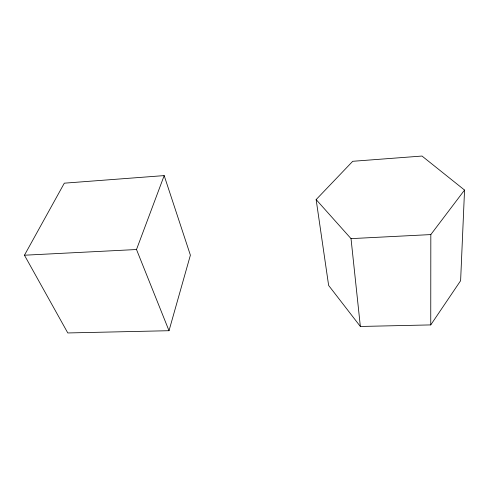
<?xml version="1.0" encoding="UTF-8"?>
<svg xmlns="http://www.w3.org/2000/svg" width="489" height="489" viewBox="0 0 489 489"><rect width="100%" height="100%" fill="white"/><g stroke="black" fill="none" stroke-linecap="round" stroke-linejoin="round"><path stroke-width="0.73" d="M430.748 324.91L430.827 234.579L464.55 190.062L422.007 156.046L352.728 161.297L316.139 199.585L328.632 285.442L360.356 326.469L430.748 324.91L460.614 280.717L464.55 190.062M169.011 330.711L190.392 255.179L164.176 175.6L64.316 183.173L24.45 255.215L67.794 332.954L169.011 330.711L136.504 249.524L164.176 175.6M24.45 255.215L136.504 249.524M316.139 199.585L351.023 238.632L430.827 234.579M351.023 238.632L360.356 326.469"/></g></svg>
